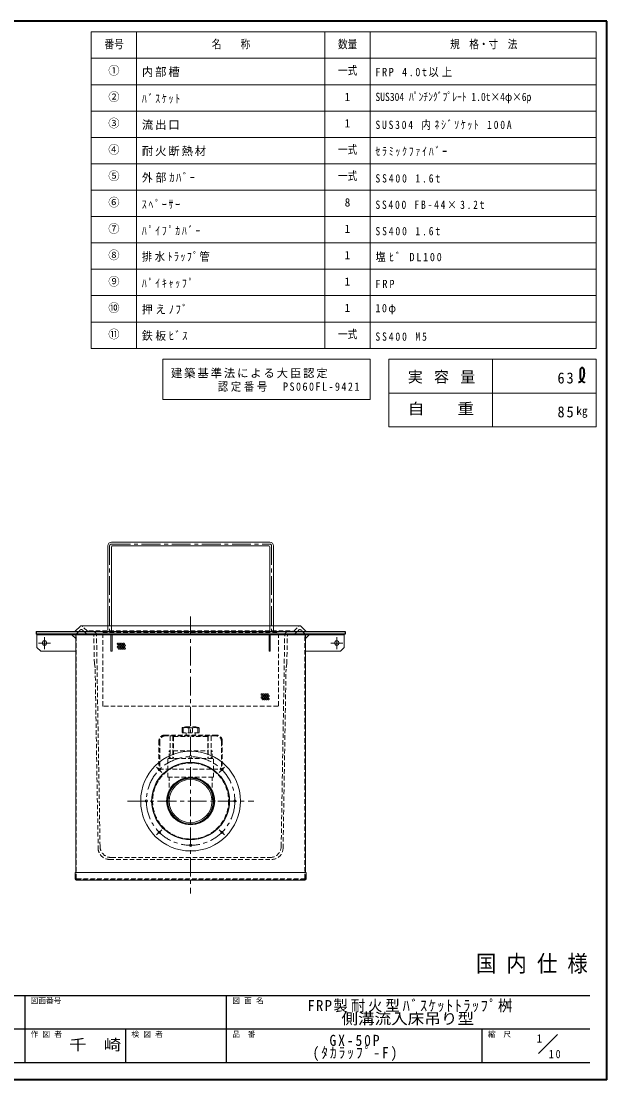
# Model space of a CAD drawing. Units: millimetres at full size, sheet at 1:10; details may follow other scales. Extents: x -2058 to 1992, y -1332 to 1478.
# Drawn here: x 437 to 1992, y -1332 to 1478 of the extents above; entities that cross this region are included whole.
import ezdxf
from ezdxf.enums import TextEntityAlignment as Align

# ---------------------------------------------------------------- set-up
doc = ezdxf.new("R2010")
doc.units = ezdxf.units.MM
doc.header["$LTSCALE"] = 10
doc.linetypes.add('CHAIN1', pattern=[8, 5, -1, 1, -1])
doc.linetypes.add('DASHED1', pattern=[1.8, 1.2, -0.6])
doc.layers.add('0-0____1', color=4, linetype='Continuous', lineweight=9)
doc.styles.add('ＭＳ ゴシック', font='')
doc.styles.get('ＭＳ ゴシック').set_extended_font_data('MS Gothic')

msp = doc.modelspace()

# ---------------------------------------------------------------- linework, layer by layer
at = {"layer": '0-0____1', "color": 1, "lineweight": 40}
for p, q in [((1992.25, 1477.54), (-2057.75, 1477.54)), ((1992.25, -1332.46), (1992.25, 1477.54)), ((1992.25, -1332.46), (-2057.75, -1332.46))]:
    msp.add_line(p, q, dxfattribs=at)
at = {"layer": '0-0____1', "color": 3, "lineweight": 18}
for p, q in [((1963.68, 1448.97), (623.68, 1448.97)), ((623.68, 608.97), (623.68, 1448.97)), ((743.68, 608.97), (743.68, 1448.97)), ((1243.68, 608.97), (1243.68, 1448.97)), ((1363.68, 608.97), (1363.68, 1448.97)), ((1963.68, 608.97), (1963.68, 1448.97)), ((1963.68, 1378.97), (623.68, 1378.97)), ((1963.68, 1308.97), (623.68, 1308.97)), ((1963.68, 1238.97), (623.68, 1238.97)), ((1963.68, 1168.97), (623.68, 1168.97)), ((1963.68, 1098.97), (623.68, 1098.97)), ((1963.68, 1028.97), (623.68, 1028.97)), ((1963.68, 958.97), (623.68, 958.97)), ((1963.68, 888.97), (623.68, 888.97)), ((1963.68, 818.97), (623.68, 818.97)), ((1963.68, 748.97), (623.68, 748.97)), ((1963.68, 678.97), (623.68, 678.97)), ((1963.68, 608.97), (623.68, 608.97)), ((1363.68, 580.4), (813.68, 580.4)), ((1363.68, 580.4), (1363.68, 473.26)), ((1413.68, 580.4), (1963.68, 580.4)), ((1413.68, 400.4), (1413.68, 580.4)), ((1688.68, 580.4), (1688.68, 400.4)), ((1963.68, 400.4), (1963.68, 580.4)), ((1413.68, 490.4), (1963.68, 490.4)), ((1413.68, 400.4), (1963.68, 400.4))]:
    msp.add_line(p, q, dxfattribs=at)
at = {"layer": '0-0____1', "color": 7, "lineweight": 18}
for p, q in [((667.25, 84.54), (667.25, -127.46)), ((677.25, 94.54), (1097.25, 94.54)), ((1095.25, 84.54), (679.25, 84.54)), ((1107.25, 84.54), (1107.25, -127.46)), ((677.25, 82.54), (677.25, -127.46)), ((1097.25, 82.54), (1097.25, -127.46)), ((581.94, -140.95), (593.68, -128.96)), ((597.25, -127.46), (1177.25, -127.46)), ((1192.57, -140.95), (1180.83, -128.96)), ((479.25, -151.06), (479.25, -149.46)), ((1295.25, -151.06), (479.25, -151.06)), ((582.25, -152.66), (582.25, -782.46)), ((675.65, -151.06), (675.65, -195.06)), ((678.85, -151.06), (678.85, -195.06)), ((1095.65, -151.06), (1095.65, -195.06)), ((1098.85, -151.06), (1098.85, -195.06)), ((1192.25, -152.66), (1192.25, -782.46)), ((1295.25, -151.06), (1295.25, -149.46)), ((675.65, -195.06), (678.85, -195.06)), ((1098.85, -195.06), (1095.65, -195.06)), ((580.65, -782.46), (580.65, -799.26)), ((583.85, -802.46), (1190.65, -802.46)), ((1811.03, -1262.96), (1861.54, -1212.46))]:
    msp.add_line(p, q, dxfattribs=at)
at = {"layer": '0-0____1', "linetype": 'CHAIN1'}
for p, q in [((672.25, 84.54), (672.25, -140.46)), ((677.25, 89.54), (1097.25, 89.54)), ((1102.25, 84.54), (1102.25, -140.46)), ((887.25, -102.46), (887.25, -837.46)), ((499.25, -189.06), (499.25, -157.06)), ((1275.25, -189.06), (1275.25, -157.06)), ((515.25, -173.06), (483.25, -173.06)), ((1259.25, -173.06), (1291.25, -173.06)), ((797.1, -502.3), (811.24, -516.44)), ((963.27, -516.44), (977.41, -502.3)), ((719.75, -592.46), (1054.75, -592.46)), ((797.1, -682.61), (811.24, -668.47)), ((963.27, -668.47), (977.41, -682.61))]:
    msp.add_line(p, q, dxfattribs=at)
at = {"layer": '0-0____1', "linetype": 'DASHED1'}
for p, q in [((584.88, -147.95), (593.68, -138.96)), ((612.57, -140.95), (600.83, -128.96)), ((609.63, -147.95), (600.83, -138.96)), ((617.25, -140.46), (617.25, -142.46)), ((617.25, -140.46), (1157.25, -140.46)), ((667.25, -127.46), (667.25, -140.46)), ((677.25, -127.46), (677.25, -140.46)), ((1097.25, -127.46), (1097.25, -140.46)), ((1107.25, -127.46), (1107.25, -140.46)), ((1157.25, -142.46), (1157.25, -140.46)), ((1161.94, -140.95), (1173.68, -128.96)), ((1164.88, -147.95), (1173.68, -138.96)), ((1189.63, -147.95), (1180.83, -138.96)), ((583.85, -797.66), (583.85, -152.66)), ((631.67, -227.46), (630.45, -154.2)), ((646.76, -712.96), (637.42, -152.27)), ((654.25, -339.46), (654.25, -145.46)), ((654.25, -145.46), (1120.25, -145.46)), ((655.25, -144.46), (655.25, -145.46)), ((1119.25, -144.46), (1119.25, -145.46)), ((1120.25, -339.46), (1120.25, -145.46)), ((1127.75, -712.96), (1137.09, -152.27)), ((1142.84, -227.46), (1144.06, -154.2)), ((1190.65, -797.66), (1190.65, -152.66)), ((631.67, -227.46), (633.92, -242.46)), ((633.92, -242.46), (641.85, -717.96)), ((1132.66, -717.96), (1140.59, -242.46)), ((1142.84, -227.46), (1140.59, -242.46)), ((1119.25, -340.46), (655.25, -340.46)), ((671.84, -747.46), (1102.67, -747.46)), ((676.76, -742.46), (1097.75, -742.46)), ((582.25, -799.26), (582.25, -782.46)), ((1192.25, -799.26), (1192.25, -782.46)), ((583.85, -800.86), (1190.65, -800.86)), ((585.45, -799.26), (1189.05, -799.26)), ((602.25, -800.86), (602.25, -799.26)), ((1172.25, -800.86), (1172.25, -799.26))]:
    msp.add_line(p, q, dxfattribs=at)
at = {"layer": '0-0____1', "color": 5, "lineweight": 25}
for p, q in [((477.25, -142.46), (477.25, -149.46)), ((477.25, -142.46), (1297.25, -142.46)), ((1297.25, -149.46), (477.25, -149.46)), ((1297.25, -142.46), (1297.25, -149.46))]:
    msp.add_line(p, q, dxfattribs=at)
at = {"layer": '0-0____1'}
for p, q in [((479.25, -185.06), (479.25, -151.06)), ((572.25, -151.06), (582.25, -161.06)), ((1202.25, -151.06), (1192.25, -161.06)), ((489.25, -195.06), (479.25, -185.06)), ((489.25, -195.06), (582.25, -195.06)), ((1285.25, -195.06), (1192.25, -195.06))]:
    msp.add_line(p, q, dxfattribs=at)
at = {"layer": '0-0____1', "color": 7, "linetype": 'DASHED1', "lineweight": 18}
for p, q in [((956.25, -417.46), (818.25, -417.46)), ((954.25, -419.46), (820.25, -419.46)), ((832.84, -420.96), (832.84, -479.46)), ((840.34, -420.96), (840.34, -479.46)), ((842.64, -420.96), (883.86, -420.96)), ((864.86, -398.26), (864.86, -411.46)), ((867.85, -398.26), (864.86, -398.26)), ((909.65, -411.46), (864.86, -411.46)), ((873.56, -395.55), (865.65, -397.28)), ((867.85, -398.26), (867.85, -411.46)), ((874.42, -395.46), (900.09, -395.46)), ((875.25, -411.46), (875.25, -417.46)), ((882.41, -398.26), (882.41, -411.46)), ((892.09, -398.26), (882.41, -398.26)), ((883.86, -419.46), (883.86, -420.96)), ((890.65, -419.46), (890.65, -420.96)), ((931.87, -420.96), (890.65, -420.96)), ((892.09, -398.26), (892.09, -411.46)), ((899.25, -411.46), (899.25, -417.46)), ((900.95, -395.55), (908.86, -397.28)), ((906.66, -398.26), (906.66, -411.46)), ((934.17, -420.96), (934.17, -479.46)), ((941.67, -420.96), (941.67, -479.46)), ((803.25, -432.46), (803.25, -507.46)), ((805.25, -434.46), (805.25, -507.46)), ((841.64, -421.96), (841.64, -479.46)), ((932.87, -421.96), (932.87, -479.46)), ((969.25, -434.46), (969.25, -507.46)), ((971.25, -432.46), (971.25, -507.46)), ((841.64, -459.46), (932.87, -459.46)), ((941.67, -459.46), (944.25, -459.46)), ((944.25, -479.46), (944.25, -459.46)), ((826.75, -529.46), (826.75, -479.46)), ((826.75, -479.46), (947.75, -479.46)), ((947.75, -529.46), (947.75, -479.46)), ((803.25, -507.46), (971.25, -507.46)), ((826.75, -529.46), (947.75, -529.46)), ((830.25, -592.46), (830.25, -529.46)), ((944.25, -592.46), (944.25, -529.46))]:
    msp.add_line(p, q, dxfattribs=at)
at = {"layer": '0-0____1', "color": 6, "lineweight": 25}
for p, q in [((-2012.75, -1108.88), (1947.25, -1108.88)), ((447.25, -1108.88), (447.25, -1287.46)), ((982.97, -1287.46), (982.97, -1108.88)), ((1947.25, -1198.17), (-88.46, -1198.17)), ((715.11, -1287.46), (715.11, -1198.17)), ((1661.54, -1287.46), (1661.54, -1198.17)), ((1947.25, -1287.46), (-2012.75, -1287.46))]:
    msp.add_line(p, q, dxfattribs=at)
at = {"layer": '0-0____1', "color": 3, "lineweight": 18}
msp.add_lwpolyline([(1363.68, 473.26), (813.68, 473.26), (813.68, 580.4)], dxfattribs=at)
at = {"layer": '0-0____1', "color": 1, "lineweight": 40}
for points in [[(1917.42, 519.06), (1918.23, 519.35), (1919.62, 519.86), (1920.97, 520.4), (1922.28, 521.01), (1923.52, 521.7), (1924.68, 522.48), (1925.3, 523), (1925.82, 523.49), (1926.64, 524.41), (1927.39, 525.41), (1928.07, 526.49), (1928.7, 527.61), (1929.28, 528.77), (1929.6, 529.45), (1929.91, 530.15), (1930.42, 531.36), (1930.88, 532.59), (1931.3, 533.81), (1931.66, 535.04), (1931.96, 536.26), (1932.11, 536.97), (1932.24, 537.77), (1932.41, 539.14), (1932.51, 540.54), (1932.56, 541.97), (1932.55, 543.45), (1932.5, 544.99), (1932.46, 545.92), (1932.4, 547.21), (1932.21, 549.47), (1931.87, 551.68), (1931.29, 553.7), (1930.4, 555.38), (1929.12, 556.6), (1928.17, 557.03), (1927.81, 557.12), (1927.17, 557.23), (1926.5, 557.25), (1925.83, 557.19)], [(1925.83, 557.19), (1925.18, 557.06), (1924.56, 556.84), (1924.22, 556.67), (1923.73, 556.34), (1923.01, 555.63), (1922.44, 554.75), (1922, 553.76), (1921.68, 552.69), (1921.45, 551.58), (1921.36, 550.94), (1921.27, 550.09), (1921.2, 548.66), (1921.2, 547.26), (1921.24, 545.88), (1921.31, 544.51), (1921.35, 543.14), (1921.36, 542.34), (1921.33, 541.13), (1921.22, 539.01), (1921.09, 536.88), (1921.03, 534.76), (1921.11, 532.66), (1921.41, 530.61), (1921.72, 529.45), (1921.91, 528.89), (1922.3, 527.95), (1922.76, 527.04), (1923.3, 526.16), (1923.89, 525.32), (1924.54, 524.52), (1924.94, 524.07), (1925.24, 523.76), (1925.79, 523.24), (1926.35, 522.75), (1926.93, 522.29), (1927.54, 521.85), (1928.16, 521.43), (1928.52, 521.21), (1929, 520.93)], [(1929, 520.93), (1929.85, 520.47), (1930.72, 520.05), (1931.59, 519.66), (1932.48, 519.28), (1933.38, 518.91), (1933.9, 518.7)]]:
    msp.add_lwpolyline(points, dxfattribs=at)
at = {"layer": '0-0____1'}
msp.add_lwpolyline([(1285.25, -195.06), (1295.25, -185.06), (1295.25, -151.06)], dxfattribs=at)
at = {"layer": '0-0____1', "color": 7, "linetype": 'DASHED1', "lineweight": 18}
for points in [[(906.66, -398.26), (909.65, -398.26), (909.65, -411.46)], [(830.25, -479.46), (830.25, -459.46), (832.84, -459.46)]]:
    msp.add_lwpolyline(points, dxfattribs=at)
at = {"layer": '0-0____1', "color": 7, "lineweight": 18}
msp.add_lwpolyline([(580.65, -782.46), (1193.85, -782.46), (1193.85, -799.26)], dxfattribs=at)
at = {"layer": '0-0____1'}
for centre, radius in [((499.25, -173.06), 6), ((1275.25, -173.06), 6), ((887.25, -592.46), 60.5), ((887.25, -592.46), 57)]:
    msp.add_circle(centre, radius, dxfattribs=at)
at = {"layer": '0-0____1', "linetype": 'DASHED1'}
for centre in [(694.62, -175.53), (694.62, -183.53), (697.12, -179.53), (697.12, -187.53), (699.62, -175.53), (699.62, -183.53), (702.12, -179.53), (702.12, -187.53), (704.62, -175.53), (704.62, -183.53), (707.12, -179.53), (707.12, -187.53), (709.62, -175.53), (709.62, -183.53), (712.12, -179.53), (712.12, -187.53), (1076.31, -309.7), (1081.31, -309.7), (1086.31, -309.7), (1091.31, -309.7), (1076.31, -317.7), (1078.81, -313.7), (1078.81, -321.7), (1081.31, -317.7), (1083.81, -313.7), (1083.81, -321.7), (1086.31, -317.7), (1088.81, -313.7), (1088.81, -321.7), (1091.31, -317.7), (1093.81, -313.7), (1093.81, -321.7)]:
    msp.add_circle(centre, 2, dxfattribs=at)
at = {"layer": '0-0____1', "color": 7, "lineweight": 18}
for centre, radius in [((887.25, -592.46), 132.5), ((887.25, -474.96), 3), ((804.17, -509.37), 3), ((970.34, -509.37), 3), ((769.75, -592.46), 3), ((1004.75, -592.46), 3), ((804.17, -675.54), 3), ((970.34, -675.54), 3), ((887.25, -709.96), 3)]:
    msp.add_circle(centre, radius, dxfattribs=at)
at = {"layer": '0-0____1', "linetype": 'CHAIN1'}
msp.add_circle((887.25, -592.46), 117.5, dxfattribs=at)
at = {"layer": '0-0____1', "color": 5, "lineweight": 25}
for radius in [102.5, 63]:
    msp.add_circle((887.25, -592.46), radius, dxfattribs=at)
at = {"layer": '0-0____1', "color": 7, "linetype": 'DASHED1', "lineweight": 18}
msp.add_circle((887.25, -592.46), 100.9, dxfattribs=at)
at = {"layer": '0-0____1', "color": 7, "lineweight": 18}
for centre, radius, start, end in [((677.25, 84.54), 10, 90, 180), ((679.25, 82.54), 2, 90, 180), ((1095.25, 82.54), 2, 0, 90), ((1097.25, 84.54), 10, 0, 90), ((597.25, -132.46), 5, 90, 135.6053), ((1177.25, -132.46), 5, 44.3947, 90), ((578.36, -137.46), 5, 270, 315.6053), ((580.65, -152.66), 1.6, 0, 90), ((1193.85, -152.66), 1.6, 90, 180), ((1196.15, -137.46), 5, 224.3947, 270), ((583.85, -799.26), 3.2, 180, 270), ((1190.65, -799.26), 3.2, 270, 0)]:
    msp.add_arc(centre, radius, start, end, dxfattribs=at)
at = {"layer": '0-0____1', "linetype": 'CHAIN1'}
for centre, start, end in [((677.25, 84.54), 90, 180), ((1097.25, 84.54), 0, 90)]:
    msp.add_arc(centre, 5, start, end, dxfattribs=at)
at = {"layer": '0-0____1', "linetype": 'DASHED1'}
for centre, radius, start, end in [((597.25, -142.46), 5, 44.3947, 135.6053), ((597.25, -132.46), 5, 44.3947, 90), ((1177.25, -132.46), 5, 90, 135.6053), ((1177.25, -142.46), 5, 44.3947, 135.6053), ((580.65, -152.66), 3.2, 0, 90), ((581.31, -144.46), 5, 270, 315.6053), ((613.2, -144.46), 5, 224.3947, 270), ((616.15, -137.46), 5, 224.3947, 270), ((625.46, -154.46), 5, 1.04163, 90), ((627.42, -152.46), 10, 1.04163, 90), ((653.25, -144.46), 2, 0, 90), ((1121.25, -144.46), 2, 90, 180), ((1147.09, -152.46), 10, 90, 178.95837), ((1149.05, -154.46), 5, 90, 178.95837), ((1158.36, -137.46), 5, 270, 315.6053), ((1161.31, -144.46), 5, 270, 315.6053), ((1193.2, -144.46), 5, 224.3947, 270), ((1193.85, -152.66), 3.2, 90, 180), ((655.25, -339.46), 1, 180, 270), ((1119.25, -339.46), 1, 270, 0), ((671.84, -717.46), 30, 180.95484, 270), ((676.76, -712.46), 30, 180.95484, 270), ((1097.75, -712.46), 30, 270, 359.04516), ((1102.67, -717.46), 30, 270, 359.04516), ((585.45, -797.66), 3.2, 180, 270), ((583.85, -799.26), 1.6, 180, 270), ((585.45, -797.66), 1.6, 180, 270), ((1189.05, -797.66), 3.2, 270, 0), ((1189.05, -797.66), 1.6, 270, 0), ((1190.65, -799.26), 1.6, 270, 0)]:
    msp.add_arc(centre, radius, start, end, dxfattribs=at)
at = {"layer": '0-0____1', "color": 7, "linetype": 'DASHED1', "lineweight": 18}
for centre, radius, start, end in [((818.25, -432.46), 15, 90, 180), ((820.25, -434.46), 15, 90, 180), ((834.34, -420.96), 1.5, 90, 180), ((841.84, -420.96), 1.5, 90, 180), ((842.64, -421.96), 1, 90, 180), ((865.86, -398.26), 1, 102.36697, 180), ((875.13, -431.24), 33.78, 77.55106, 102.44894), ((874.42, -399.46), 4, 90, 102.36697), ((899.38, -431.24), 33.78, 77.55106, 102.44894), ((900.09, -399.46), 4, 77.63303, 90), ((908.65, -398.26), 1, 0, 77.63303), ((931.87, -421.96), 1, 0, 90), ((932.67, -420.96), 1.5, 0, 90), ((940.17, -420.96), 1.5, 0, 90), ((954.25, -434.46), 15, 0, 90), ((956.25, -432.46), 15, 0, 90)]:
    msp.add_arc(centre, radius, start, end, dxfattribs=at)

# ---------------------------------------------------------------- texts
at = {"layer": '0-0____1', "color": 7, "style": 'ＭＳ ゴシック'}
for s, height, width, p in [('番号', 21.99, 0.85, (658.68, 1398.97)), ('名\u3000\u3000称', 21.99, 0.85, (943.68, 1398.97)), ('数量', 21.99, 0.85, (1278.68, 1398.97)), ('規\u3000格・寸\u3000法', 21.99, 0.85, (1576.18, 1398.97)), ('一式', 21.99, 0.85, (1278.68, 1328.97)), ('SUS304 ﾊﾟﾝﾁﾝｸﾞﾌﾟﾚｰﾄ 1.0t×4φ×6p', 21.99, 0.85, (1377.97, 1258.97)), ('一式', 21.99, 0.85, (1278.68, 1118.97)), ('一式', 21.99, 0.85, (1278.68, 1048.97)), ('一式', 21.99, 0.85, (1278.68, 628.97)), ('自\u3000\u3000重', 29.33, 1.1, (1463.68, 425.4)), ('国 内 仕 様', 43.99, 0.9, (1644.75, -1058.88)), ('側溝流入床吊り型', 29.33, 1.1, (1287.61, -1193.53)), ('千\u3000崎', 29.33, 1.15, (565.11, -1262.81))]:
    msp.add_text(s, height=height, dxfattribs=dict(at, width=width)).set_placement(p, align=Align.BOTTOM_LEFT)
for s, height, p in [('①', 21.99, (668.68, 1328.97)), ('②', 21.99, (668.68, 1258.97)), ('1', 21.99, (1296.18, 1258.97)), ('③', 21.99, (668.68, 1188.97)), ('1', 21.99, (1296.18, 1188.97)), ('④', 21.99, (668.68, 1118.97)), ('⑤', 21.99, (668.68, 1048.97)), ('⑥', 21.99, (668.68, 978.97)), ('8', 21.99, (1296.18, 978.97)), ('⑦', 21.99, (668.68, 908.97)), ('1', 21.99, (1296.18, 908.97)), ('⑧', 21.99, (668.68, 838.97)), ('1', 21.99, (1296.18, 838.97)), ('⑨', 21.99, (668.68, 768.97)), ('1', 21.99, (1296.18, 768.97)), ('⑩', 21.99, (668.68, 698.97)), ('1', 21.99, (1296.18, 698.97)), ('⑪', 21.99, (668.68, 628.97)), ('㎏', 21.99, (1911.18, 425.4)), ('図面番号', 14.66, (462.25, -1133.88)), ('図 面 名', 14.66, (997.97, -1133.88)), ('作 図 者', 14.66, (462.25, -1223.17)), ('検 図 者', 14.66, (730.11, -1223.17)), ('品\u3000番', 14.66, (997.97, -1223.17)), ('縮\u3000尺', 14.66, (1676.54, -1223.17)), ('1', 21.99, (1805.95, -1239.98))]:
    msp.add_text(s, height=height, dxfattribs=at).set_placement(p, align=Align.BOTTOM_LEFT)
at = {"layer": '0-0____1', "color": 7, "attachment_point": 7, "style": 'ＭＳ ゴシック'}
for s, insert, char_height in [('\\T1.17;内部槽', (757.97, 1328.97), 21.99), ('\\T1.31;\\W0.9;FRP\\~4.0t以上', (1377.97, 1328.97), 21.99), ('\\T1.39;\\W0.85;ﾊﾞｽｹｯﾄ', (757.97, 1258.97), 21.99), ('\\T1.17;流出口', (757.97, 1188.97), 21.99), ('\\T1.37;\\W0.85;SUS304\\~内ﾈｼﾞｿｹｯﾄ\\~100A', (1377.97, 1188.97), 21.99), ('\\T1.17;耐火断熱材', (757.97, 1118.97), 21.99), ('\\T1.39;\\W0.85;ｾﾗﾐｯｸﾌｧｲﾊﾞｰ', (1377.97, 1118.97), 21.99), ('\\T1.27;\\W0.95;外部ｶﾊﾞｰ', (757.97, 1048.97), 21.99), ('\\T1.39;\\W0.85;SS400\\~1.6t', (1377.97, 1048.97), 21.99), ('\\T1.39;\\W0.85;ｽﾍﾟｰｻｰ', (757.97, 978.97), 21.99), ('\\T1.36;\\W0.85;SS400\\~FB-44×3.2t', (1377.97, 978.97), 21.99), ('\\T1.39;\\W0.85;ﾊﾟｲﾌﾟｶﾊﾞｰ', (757.97, 908.97), 21.99), ('\\T1.39;\\W0.85;SS400\\~1.6t', (1377.97, 908.97), 21.99), ('\\T1.26;\\W0.9;排水ﾄﾗｯﾌﾟ管', (757.97, 838.97), 21.99), ('\\T1.34;\\W0.9;塩ﾋﾞ\\~DL100', (1377.97, 838.97), 21.99), ('\\T1.39;\\W0.85;ﾊﾟｲｷｬｯﾌﾟ', (757.97, 768.97), 21.99), ('\\T1.38;\\W0.9;FRP', (1377.97, 768.97), 21.99), ('\\T1.25;\\W0.95;押えﾉﾌﾞ', (757.97, 698.97), 21.99), ('\\T1.27;\\W0.9;10φ', (1377.97, 698.97), 21.99), ('\\T1.25;\\W0.95;鉄板ﾋﾞｽ', (757.97, 628.97), 21.99), ('\\T1.39;\\W0.85;SS400\\~M5', (1377.97, 628.97), 21.99), ('\\T1.17;建築基準法による大臣認定', (835.11, 529.69), 21.99), ('\\T1.16;実\\~容\\~量', (1463.68, 515.4), 29.33), ('\\T1.27;\\W0.95;63', (1861.18, 515.4), 29.33), ('\\T1.28;\\W0.9;認定番号\u3000PS060FL-9421', (959.75, 493.97), 21.99), ('\\T1.27;\\W0.95;85', (1861.18, 425.4), 29.33), ('\\T1.21;\\W0.95;FRP製耐火型ﾊﾞｽｹｯﾄﾄﾗｯﾌﾟ桝', (1197.61, -1153.53), 29.33), ('\\T1.28;\\W0.9;GX-50P', (1256, -1242.81), 29.33), ('\\T1.28;\\W0.9;(ﾀｶﾗｯﾌﾟ-F)', (1211, -1282.81), 29.33), ('\\T1.36;\\W0.9;10', (1837.92, -1275.36), 21.99)]:
    msp.add_mtext(s, dxfattribs=dict(at, insert=insert, char_height=char_height))

doc.saveas('drawing.dxf')
